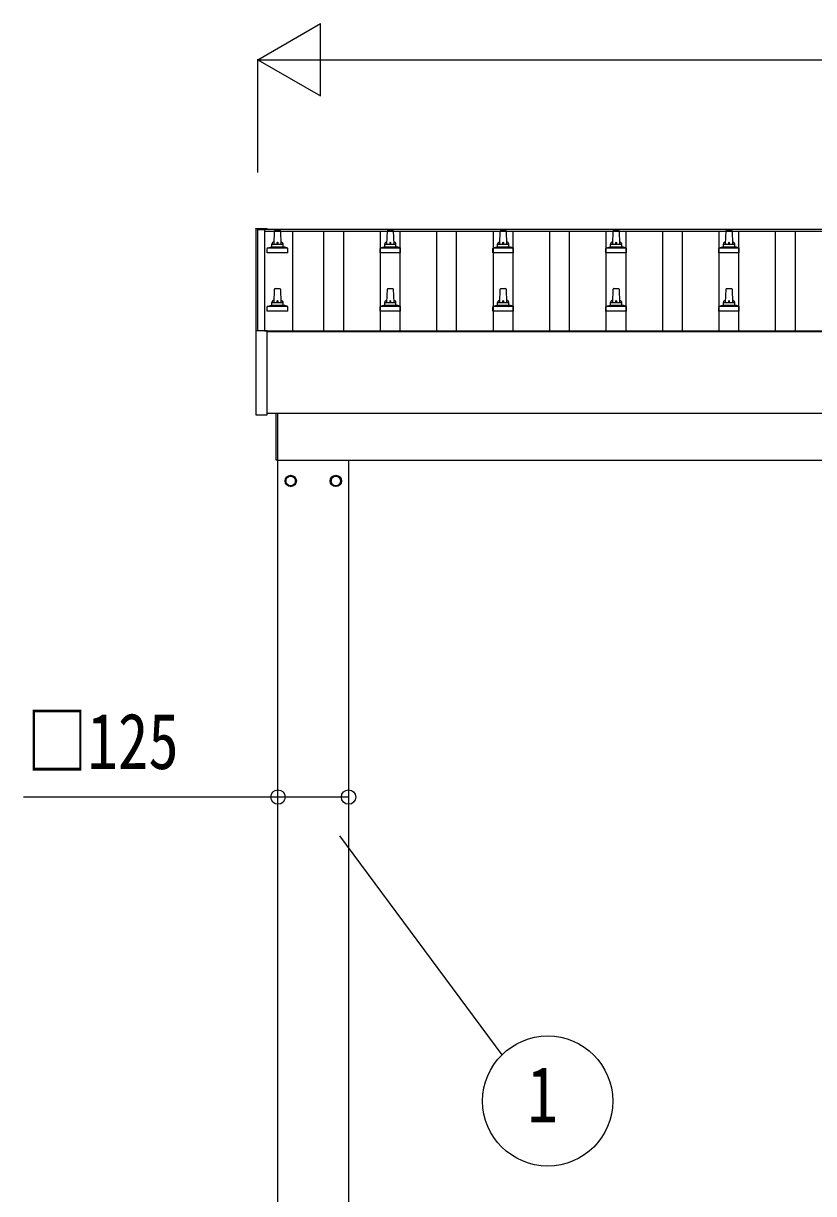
# Model space of a CAD drawing. Units: millimetres, scale not verified. Extents: x -12615 to 12615, y -8910 to 8910.
# Drawn here: x -11116 to -9717, y -2066 to 7 of the extents above; entities that cross this region are included whole.
import ezdxf
from ezdxf.enums import TextEntityAlignment as Align

# ---------------------------------------------------------------- set-up
doc = ezdxf.new("R2010")
doc.units = ezdxf.units.MM
doc.header["$LTSCALE"] = 40
for name, color, linetype in [('0-4_YKK_13', 4, 'Continuous'), ('0-5_YKK_A1', 4, 'Continuous'), ('0-6_YKK_D', 6, 'Continuous')]:
    doc.layers.add(name, color=color, linetype=linetype)
doc.styles.add('ＭＳ ゴシック', font='')
doc.styles.get('ＭＳ ゴシック').set_extended_font_data('MS Gothic')

msp = doc.modelspace()

# ---------------------------------------------------------------- linework, layer by layer
at = {"layer": '0-4_YKK_13'}
for p, q in [((-10704.74, -356.58), (-10704.74, -357.18)), ((-10704.74, -357.18), (-10704.74, -537.84)), ((-10703.74, -356.07), (-10685.74, -356.07)), ((-10684.74, -357.18), (-10684.74, -356.58)), ((-10684.74, -357.25), (-10684.74, -357.18)), ((-10672.44, -383.77), (-10671.72, -360.25)), ((-10670.72, -359.27), (-10662.17, -359.27)), ((-10661.17, -360.25), (-10660.44, -383.77)), ((-10472.44, -383.77), (-10471.72, -360.25)), ((-10470.72, -359.27), (-10462.17, -359.27)), ((-10461.17, -360.25), (-10460.44, -383.77)), ((-10272.44, -383.77), (-10271.72, -360.25)), ((-10270.72, -359.27), (-10262.17, -359.27)), ((-10261.17, -360.25), (-10260.44, -383.77)), ((-10072.44, -383.77), (-10071.72, -360.25)), ((-10070.72, -359.27), (-10062.17, -359.27)), ((-10061.17, -360.25), (-10060.44, -383.77)), ((-9872.44, -383.77), (-9871.72, -360.25)), ((-9870.72, -359.27), (-9862.17, -359.27)), ((-9861.17, -360.25), (-9860.44, -383.77)), ((-10684.69, -399.27), (-10684.69, -391.56)), ((-10684.31, -390.77), (-10648.57, -390.77)), ((-10683.93, -390.58), (-10677.21, -388.96)), ((-10676.82, -388.77), (-10656.06, -388.77)), ((-10676.44, -387.98), (-10676.44, -383.77)), ((-10675.44, -383.77), (-10657.44, -383.77)), ((-10656.44, -387.98), (-10656.44, -383.77)), ((-10648.96, -390.58), (-10655.68, -388.96)), ((-10648.19, -399.27), (-10648.19, -391.56)), ((-10484.69, -399.27), (-10484.69, -391.56)), ((-10484.31, -390.77), (-10448.57, -390.77)), ((-10483.93, -390.58), (-10477.21, -388.96)), ((-10476.82, -388.77), (-10456.06, -388.77)), ((-10476.44, -387.98), (-10476.44, -383.77)), ((-10475.44, -383.77), (-10457.44, -383.77)), ((-10456.44, -387.98), (-10456.44, -383.77)), ((-10448.96, -390.58), (-10455.68, -388.96)), ((-10448.19, -399.27), (-10448.19, -391.56)), ((-10284.69, -399.27), (-10284.69, -391.56)), ((-10284.31, -390.77), (-10248.57, -390.77)), ((-10283.93, -390.58), (-10277.21, -388.96)), ((-10276.82, -388.77), (-10256.06, -388.77)), ((-10276.44, -387.98), (-10276.44, -383.77)), ((-10275.44, -383.77), (-10257.44, -383.77)), ((-10256.44, -387.98), (-10256.44, -383.77)), ((-10248.96, -390.58), (-10255.68, -388.96)), ((-10248.19, -399.27), (-10248.19, -391.56)), ((-10084.69, -399.27), (-10084.69, -391.56)), ((-10084.31, -390.77), (-10048.57, -390.77)), ((-10083.93, -390.58), (-10077.21, -388.96)), ((-10076.82, -388.77), (-10056.06, -388.77)), ((-10076.44, -387.98), (-10076.44, -383.77)), ((-10075.44, -383.77), (-10057.44, -383.77)), ((-10056.44, -387.98), (-10056.44, -383.77)), ((-10048.96, -390.58), (-10055.68, -388.96)), ((-10048.19, -399.27), (-10048.19, -391.56)), ((-9884.69, -399.27), (-9884.69, -391.56)), ((-9884.31, -390.77), (-9848.57, -390.77)), ((-9883.93, -390.58), (-9877.21, -388.96)), ((-9876.82, -388.77), (-9856.06, -388.77)), ((-9876.44, -387.98), (-9876.44, -383.77)), ((-9875.44, -383.77), (-9857.44, -383.77)), ((-9856.44, -387.98), (-9856.44, -383.77)), ((-9848.96, -390.58), (-9855.68, -388.96)), ((-9848.19, -399.27), (-9848.19, -391.56)), ((-10648.19, -399.27), (-10684.69, -399.27)), ((-10448.19, -399.27), (-10484.69, -399.27)), ((-10248.19, -399.27), (-10284.69, -399.27)), ((-10048.19, -399.27), (-10084.69, -399.27)), ((-9848.19, -399.27), (-9884.69, -399.27)), ((-10672.44, -487.1), (-10671.72, -463.58)), ((-10670.72, -462.6), (-10662.17, -462.6)), ((-10661.17, -463.58), (-10660.44, -487.1)), ((-10472.44, -487.1), (-10471.72, -463.58)), ((-10470.72, -462.6), (-10462.17, -462.6)), ((-10461.17, -463.58), (-10460.44, -487.1)), ((-10272.44, -487.1), (-10271.72, -463.58)), ((-10270.72, -462.6), (-10262.17, -462.6)), ((-10261.17, -463.58), (-10260.44, -487.1)), ((-10072.44, -487.1), (-10071.72, -463.58)), ((-10070.72, -462.6), (-10062.17, -462.6)), ((-10061.17, -463.58), (-10060.44, -487.1)), ((-9872.44, -487.1), (-9871.72, -463.58)), ((-9870.72, -462.6), (-9862.17, -462.6)), ((-9861.17, -463.58), (-9860.44, -487.1)), ((-10684.69, -502.6), (-10684.69, -494.89)), ((-10684.31, -494.1), (-10648.57, -494.1)), ((-10683.93, -493.92), (-10677.21, -492.29)), ((-10676.82, -492.1), (-10656.06, -492.1)), ((-10676.44, -491.32), (-10676.44, -487.1)), ((-10675.44, -487.1), (-10657.44, -487.1)), ((-10656.44, -491.32), (-10656.44, -487.1)), ((-10648.96, -493.92), (-10655.68, -492.29)), ((-10648.19, -502.6), (-10648.19, -494.89)), ((-10484.69, -502.6), (-10484.69, -494.89)), ((-10484.31, -494.1), (-10448.57, -494.1)), ((-10483.93, -493.92), (-10477.21, -492.29)), ((-10476.82, -492.1), (-10456.06, -492.1)), ((-10476.44, -491.32), (-10476.44, -487.1)), ((-10475.44, -487.1), (-10457.44, -487.1)), ((-10456.44, -491.32), (-10456.44, -487.1)), ((-10448.96, -493.92), (-10455.68, -492.29)), ((-10448.19, -502.6), (-10448.19, -494.89)), ((-10284.69, -502.6), (-10284.69, -494.89)), ((-10284.31, -494.1), (-10248.57, -494.1)), ((-10283.93, -493.92), (-10277.21, -492.29)), ((-10276.82, -492.1), (-10256.06, -492.1)), ((-10276.44, -491.32), (-10276.44, -487.1)), ((-10275.44, -487.1), (-10257.44, -487.1)), ((-10256.44, -491.32), (-10256.44, -487.1)), ((-10248.96, -493.92), (-10255.68, -492.29)), ((-10248.19, -502.6), (-10248.19, -494.89)), ((-10084.69, -502.6), (-10084.69, -494.89)), ((-10084.31, -494.1), (-10048.57, -494.1)), ((-10083.93, -493.92), (-10077.21, -492.29)), ((-10076.82, -492.1), (-10056.06, -492.1)), ((-10076.44, -491.32), (-10076.44, -487.1)), ((-10075.44, -487.1), (-10057.44, -487.1)), ((-10056.44, -491.32), (-10056.44, -487.1)), ((-10048.96, -493.92), (-10055.68, -492.29)), ((-10048.19, -502.6), (-10048.19, -494.89)), ((-9884.69, -502.6), (-9884.69, -494.89)), ((-9884.31, -494.1), (-9848.57, -494.1)), ((-9883.93, -493.92), (-9877.21, -492.29)), ((-9876.82, -492.1), (-9856.06, -492.1)), ((-9876.44, -491.32), (-9876.44, -487.1)), ((-9875.44, -487.1), (-9857.44, -487.1)), ((-9856.44, -491.32), (-9856.44, -487.1)), ((-9848.96, -493.92), (-9855.68, -492.29)), ((-9848.19, -502.6), (-9848.19, -494.89)), ((-10648.19, -502.6), (-10684.69, -502.6)), ((-10448.19, -502.6), (-10484.69, -502.6)), ((-10248.19, -502.6), (-10284.69, -502.6)), ((-10048.19, -502.6), (-10084.69, -502.6)), ((-9848.19, -502.6), (-9884.69, -502.6)), ((-10704.74, -537.85), (-10704.74, -685.85)), ((-10703.74, -537.35), (-10704.24, -537.35)), ((-10685.74, -537.35), (-10703.74, -537.35)), ((-10685.24, -537.35), (-10685.74, -537.35)), ((-10684.74, -685.85), (-10684.74, -537.85)), ((-10668.44, -766.86), (-10668.44, -683.73)), ((-10666.44, -683.73), (-10666.44, -766.86)), ((-10704.24, -686.35), (-10685.24, -686.35)), ((-10666.44, -766.86), (-10668.44, -766.86)), ((-10634.34, -803.11), (-10634.44, -803.11)), ((-10634.34, -803.61), (-10634.44, -803.61)), ((-10571.54, -803.11), (-10571.44, -803.11)), ((-10571.54, -803.61), (-10571.44, -803.61))]:
    msp.add_line(p, q, dxfattribs=at)
for points in [[(-10704.74, -356.58), (-10704.71, -356.39), (-10704.63, -356.27), (-10704.55, -356.18), (-10704.46, -356.13), (-10704.38, -356.1), (-10704.33, -356.09), (-10704.29, -356.08), (-10704.25, -356.08), (-10704.06, -356.07), (-10703.88, -356.07), (-10703.74, -356.07)], [(-10685.74, -356.07), (-10685.55, -356.07), (-10685.38, -356.07), (-10685.24, -356.08), (-10685.17, -356.09), (-10685.11, -356.1), (-10685.02, -356.14), (-10684.89, -356.23), (-10684.8, -356.36), (-10684.79, -356.39)]]:
    msp.add_lwpolyline(points, dxfattribs=at)
for points in [[(-10642.94, -793.55), (-10651.44, -798.46), (-10651.44, -808.27), (-10642.94, -813.18), (-10634.44, -808.27), (-10634.44, -798.46)], [(-10562.94, -793.55), (-10554.44, -798.46), (-10554.44, -808.27), (-10562.94, -813.18), (-10571.44, -808.27), (-10571.44, -798.46)]]:
    msp.add_lwpolyline(points, close=True, dxfattribs=at)
for centre, radius in [((-10642.94, -803.36), 10), ((-10642.94, -803.36), 8.5), ((-10562.94, -803.36), 10), ((-10562.94, -803.36), 8.5)]:
    msp.add_circle(centre, radius, dxfattribs=at)
for centre, radius, start, end in [((-10685.24, -356.58), 0.499, 0.00068, 23.5008), ((-10670.72, -360.27), 1, 90, 178.60509), ((-10662.17, -360.27), 1, 1.39491, 90), ((-10470.72, -360.27), 1, 90, 178.60509), ((-10462.17, -360.27), 1, 1.39491, 90), ((-10270.72, -360.27), 1, 90, 178.60509), ((-10262.17, -360.27), 1, 1.39491, 90), ((-10070.72, -360.27), 1, 90, 178.60509), ((-10062.17, -360.27), 1, 1.39491, 90), ((-9870.72, -360.27), 1, 90, 178.60509), ((-9862.17, -360.27), 1, 1.39491, 90), ((-10683.69, -391.56), 1, 103.62699, 180), ((-10677.44, -387.98), 1, 283.62699, 0), ((-10672.36, -384.4), 4.13, 90, 171.17633), ((-10675.44, -384.77), 1, 90, 180), ((-10663.11, -383.77), 4.83, 133.60282, 180), ((-10669.77, -383.77), 4.83, 0, 46.39718), ((-10660.53, -384.4), 4.13, 8.82367, 90), ((-10657.44, -384.77), 1, 0, 90), ((-10655.44, -387.98), 1, 180, 256.37301), ((-10649.19, -391.56), 1, 0, 76.37301), ((-10483.69, -391.56), 1, 103.62699, 180), ((-10477.44, -387.98), 1, 283.62699, 0), ((-10472.36, -384.4), 4.13, 90, 171.17633), ((-10475.44, -384.77), 1, 90, 180), ((-10463.11, -383.77), 4.83, 133.60282, 180), ((-10469.77, -383.77), 4.83, 0, 46.39718), ((-10460.53, -384.4), 4.13, 8.82367, 90), ((-10457.44, -384.77), 1, 0, 90), ((-10455.44, -387.98), 1, 180, 256.37301), ((-10449.19, -391.56), 1, 0, 76.37301), ((-10283.69, -391.56), 1, 103.62699, 180), ((-10277.44, -387.98), 1, 283.62699, 0), ((-10272.36, -384.4), 4.13, 90, 171.17633), ((-10275.44, -384.77), 1, 90, 180), ((-10263.11, -383.77), 4.83, 133.60282, 180), ((-10269.77, -383.77), 4.83, 0, 46.39718), ((-10260.53, -384.4), 4.13, 8.82367, 90), ((-10257.44, -384.77), 1, 0, 90), ((-10255.44, -387.98), 1, 180, 256.37301), ((-10249.19, -391.56), 1, 0, 76.37301), ((-10083.69, -391.56), 1, 103.62699, 180), ((-10077.44, -387.98), 1, 283.62699, 0), ((-10072.36, -384.4), 4.13, 90, 171.17633), ((-10075.44, -384.77), 1, 90, 180), ((-10063.11, -383.77), 4.83, 133.60282, 180), ((-10069.77, -383.77), 4.83, 0, 46.39718), ((-10060.53, -384.4), 4.13, 8.82367, 90), ((-10057.44, -384.77), 1, 0, 90), ((-10055.44, -387.98), 1, 180, 256.37301), ((-10049.19, -391.56), 1, 0, 76.37301), ((-9883.69, -391.56), 1, 103.62699, 180), ((-9877.44, -387.98), 1, 283.62699, 0), ((-9872.36, -384.4), 4.13, 90, 171.17633), ((-9875.44, -384.77), 1, 90, 180), ((-9863.11, -383.77), 4.83, 133.60282, 180), ((-9869.77, -383.77), 4.83, 0, 46.39718), ((-9860.53, -384.4), 4.13, 8.82367, 90), ((-9857.44, -384.77), 1, 0, 90), ((-9855.44, -387.98), 1, 180, 256.37301), ((-9849.19, -391.56), 1, 0, 76.37301), ((-10670.72, -463.6), 1, 90, 178.60509), ((-10662.17, -463.6), 1, 1.39491, 90), ((-10470.72, -463.6), 1, 90, 178.60509), ((-10462.17, -463.6), 1, 1.39491, 90), ((-10270.72, -463.6), 1, 90, 178.60509), ((-10262.17, -463.6), 1, 1.39491, 90), ((-10070.72, -463.6), 1, 90, 178.60509), ((-10062.17, -463.6), 1, 1.39491, 90), ((-9870.72, -463.6), 1, 90, 178.60509), ((-9862.17, -463.6), 1, 1.39491, 90), ((-10683.69, -494.89), 1, 103.62699, 180), ((-10677.44, -491.32), 1, 283.62699, 0), ((-10672.36, -487.74), 4.13, 90, 171.17633), ((-10675.44, -488.1), 1, 90, 180), ((-10663.11, -487.1), 4.83, 133.60282, 180), ((-10669.77, -487.1), 4.83, 0, 46.39718), ((-10660.53, -487.74), 4.13, 8.82367, 90), ((-10657.44, -488.1), 1, 0, 90), ((-10655.44, -491.32), 1, 180, 256.37301), ((-10649.19, -494.89), 1, 0, 76.37301), ((-10483.69, -494.89), 1, 103.62699, 180), ((-10477.44, -491.32), 1, 283.62699, 0), ((-10472.36, -487.74), 4.13, 90, 171.17633), ((-10475.44, -488.1), 1, 90, 180), ((-10463.11, -487.1), 4.83, 133.60282, 180), ((-10469.77, -487.1), 4.83, 0, 46.39718), ((-10460.53, -487.74), 4.13, 8.82367, 90), ((-10457.44, -488.1), 1, 0, 90), ((-10455.44, -491.32), 1, 180, 256.37301), ((-10449.19, -494.89), 1, 0, 76.37301), ((-10283.69, -494.89), 1, 103.62699, 180), ((-10277.44, -491.32), 1, 283.62699, 0), ((-10272.36, -487.74), 4.13, 90, 171.17633), ((-10275.44, -488.1), 1, 90, 180), ((-10263.11, -487.1), 4.83, 133.60282, 180), ((-10269.77, -487.1), 4.83, 0, 46.39718), ((-10260.53, -487.74), 4.13, 8.82367, 90), ((-10257.44, -488.1), 1, 0, 90), ((-10255.44, -491.32), 1, 180, 256.37301), ((-10249.19, -494.89), 1, 0, 76.37301), ((-10083.69, -494.89), 1, 103.62699, 180), ((-10077.44, -491.32), 1, 283.62699, 0), ((-10072.36, -487.74), 4.13, 90, 171.17633), ((-10075.44, -488.1), 1, 90, 180), ((-10063.11, -487.1), 4.83, 133.60282, 180), ((-10069.77, -487.1), 4.83, 0, 46.39718), ((-10060.53, -487.74), 4.13, 8.82367, 90), ((-10057.44, -488.1), 1, 0, 90), ((-10055.44, -491.32), 1, 180, 256.37301), ((-10049.19, -494.89), 1, 0, 76.37301), ((-9883.69, -494.89), 1, 103.62699, 180), ((-9877.44, -491.32), 1, 283.62699, 0), ((-9872.36, -487.74), 4.13, 90, 171.17633), ((-9875.44, -488.1), 1, 90, 180), ((-9863.11, -487.1), 4.83, 133.60282, 180), ((-9869.77, -487.1), 4.83, 0, 46.39718), ((-9860.53, -487.74), 4.13, 8.82367, 90), ((-9857.44, -488.1), 1, 0, 90), ((-9855.44, -491.32), 1, 180, 256.37301), ((-9849.19, -494.89), 1, 0, 76.37301), ((-10704.24, -537.85), 0.5, 90, 180), ((-10685.24, -537.85), 0.5, 0, 90), ((-10704.24, -685.85), 0.5, 180, 270), ((-10685.24, -685.85), 0.5, 270, 0), ((-10642.94, -803.36), 8.6, 171.25399, 188.74601), ((-10642.94, -803.36), 8.6, 111.25399, 128.74601), ((-10642.94, -803.36), 8.6, 51.25399, 68.74601), ((-10642.94, -803.36), 8.6, 1.66581, 8.74601), ((-10642.94, -803.36), 8.6, 351.25399, 358.33419), ((-10562.94, -803.36), 8.6, 171.25399, 178.33419), ((-10562.94, -803.36), 8.6, 181.66581, 188.74601), ((-10562.94, -803.36), 8.6, 111.25399, 128.74601), ((-10562.94, -803.36), 8.6, 51.25399, 68.74601), ((-10562.94, -803.36), 8.6, 351.25399, 8.74601), ((-10642.94, -803.36), 8.6, 231.25399, 248.74601), ((-10642.94, -803.36), 8.6, 291.25399, 308.74601), ((-10562.94, -803.36), 8.6, 231.25399, 248.74601), ((-10562.94, -803.36), 8.6, 291.25399, 308.74601)]:
    msp.add_arc(centre, radius, start, end, dxfattribs=at)
at = {"layer": '0-5_YKK_A1'}
for p, q in [((-10701.44, -358.22), (-10689.44, -358.22)), ((-10701.44, -537.35), (-10701.44, -358.22)), ((-10689.44, -357.25), (-5243.44, -357.25)), ((-10689.44, -357.25), (-10689.44, -360.84)), ((-10689.44, -358.22), (-10689.44, -537.35)), ((-10689.44, -360.84), (-5243.44, -360.84)), ((-10639.94, -360.84), (-10639.94, -537.3)), ((-10583.94, -537.3), (-10583.94, -360.84)), ((-10548.94, -537.3), (-10548.94, -360.84)), ((-10483.94, -537.3), (-10483.94, -360.84)), ((-10448.94, -537.3), (-10448.94, -360.84)), ((-10383.94, -537.3), (-10383.94, -360.84)), ((-10348.94, -537.3), (-10348.94, -360.84)), ((-10283.94, -537.3), (-10283.94, -360.84)), ((-10248.94, -537.3), (-10248.94, -360.84)), ((-10183.94, -537.3), (-10183.94, -360.84)), ((-10148.94, -537.3), (-10148.94, -360.84)), ((-10083.94, -537.3), (-10083.94, -360.84)), ((-10048.94, -537.3), (-10048.94, -360.84)), ((-9983.94, -537.3), (-9983.94, -360.84)), ((-9948.94, -537.3), (-9948.94, -360.84)), ((-9883.94, -537.3), (-9883.94, -360.84)), ((-9848.94, -537.3), (-9848.94, -360.84)), ((-9783.94, -537.3), (-9783.94, -360.84)), ((-9748.94, -537.3), (-9748.94, -360.84)), ((-10689.44, -537.3), (-5243.44, -537.3)), ((-10684.74, -538.85), (-5248.14, -538.85)), ((-5248.14, -683.73), (-10684.74, -683.73)), ((-10666.44, -766.36), (-5370.44, -766.36)), ((-10665.44, -3566.36), (-10665.44, -766.36)), ((-10540.44, -766.36), (-10540.44, -3566.36))]:
    msp.add_line(p, q, dxfattribs=at)
at = {"layer": '0-6_YKK_D'}
for p, q in [((-10701.44, -57.25), (-10590.16, 7)), ((-10590.16, -121.5), (-10590.16, 7)), ((-10701.44, -257.25), (-10701.44, -56.25)), ((-10701.44, -57.25), (-10590.16, -121.5)), ((-10701.44, -57.25), (-10478.87, -57.25)), ((-10572.94, -57.25), (-5359.94, -57.25)), ((-10665.44, -1363.36), (-10665.44, -1364.36)), ((-10556.5, -1431.74), (-10268.83, -1819.97))]:
    msp.add_line(p, q, dxfattribs=at)
msp.add_lwpolyline([(-10540.44, -1363.36), (-10665.44, -1363.36), (-11116.44, -1363.36)], dxfattribs=at)
for centre, radius in [((-10665.44, -1363.36), 12.75), ((-10540.44, -1363.36), 12.75), ((-10187.67, -1901.73), 115.2)]:
    msp.add_circle(centre, radius, dxfattribs=at)

# ---------------------------------------------------------------- texts
at = {"layer": '0-6_YKK_D', "style": 'ＭＳ ゴシック', "width": 0.8}
for s, p in [('□125', (-11110.84, -1343.36)), ('1', (-10223.67, -1969.23))]:
    msp.add_text(s, height=98.97, dxfattribs=at).set_placement(p, align=Align.BOTTOM_LEFT)

doc.saveas('drawing.dxf')
